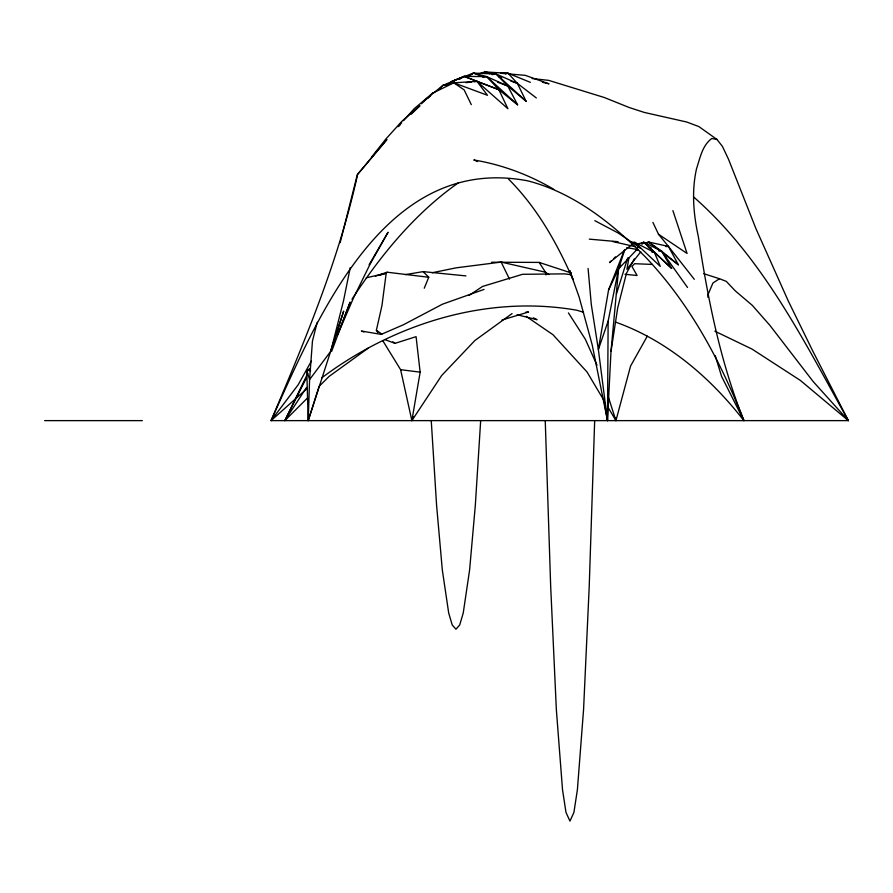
<?xml version="1.0" encoding="UTF-8"?>
<svg xmlns="http://www.w3.org/2000/svg" width="893" height="893" viewBox="0 0 893 893"><rect width="100%" height="100%" fill="white"/><g stroke="black" fill="none" stroke-linecap="round" stroke-linejoin="round"><path stroke-width="1.34" d="M624.654 249.94L618.592 268.804L608.133 321.156L607.486 420.603L592.249 345.1L579.144 297.079L569.868 270.936M594.671 420.715L589.224 586.4L583.564 709.611L577.403 789.658L573.909 812.451L569.957 821.069L565.995 812.451L562.512 789.658L556.35 709.611L550.68 586.4L545.243 420.703M707.881 297.291L707.982 294.668L712.927 283.014L719.49 278.739L726.288 281.384L735.33 290.917L752.308 305.361L769.878 325.342L813.199 381.579L848.35 420.625L271.081 420.625C304.926 340.479 339.039 259.584 357.624 174.269L386.915 139.542L357.312 174.749L340.166 242.639M620.769 265.266L618.592 268.804L611.002 351.396L607.486 420.603L603.824 398.791M480.668 420.67L475.322 505.427L469.595 570.024L463.244 612.978L459.705 624.977L455.966 629.219L452.215 624.977L448.688 612.978L442.325 570.024L436.599 505.416L431.252 420.659M611.002 351.396L617.71 307.862L626.428 273.37L634.331 258.948M628.918 257.675L626.942 269.329L640.761 251.826M384.682 339.563L395.03 343.347L416.071 336.661L420.145 372.158L411.874 420.625L441.678 375.495L474.942 340.467L512.069 313.566M624.441 250.007L608.568 289.935L598.366 349.509L607.486 420.603L606.604 410.947M350.235 267.688L343.515 300.818L330.778 351.239L309.581 379.581L308.219 420.614L343.693 311.065L330.778 351.239M377.795 332.587L376.366 330.276L381.947 305.64L386.2 273.213L387.127 272.209L428.74 277.265L424.253 288.238M317.216 322.295L312.461 341.014L309.581 379.581L306.745 370.327L310.105 368.619M616.516 293.685L627.734 257.865M319.024 386.647L308.219 420.614L306.745 370.327L310.63 370.774M608.133 321.156L598.366 349.509L591.289 304.468L588.085 268.458M331.582 351.507L350.145 302.08L337.8 334.216L353.449 298.072L370.137 264.049L388.053 232.269L373.933 256.503M413.325 416.774L411.874 420.625L400.611 369.68L382.784 340.702M307.281 388.321L271.081 420.625C317.819 316.792 384.838 153.44 527.964 180.888C574.69 193.022 613.536 224.4 646.688 258.3C690.378 304.736 720.785 361.62 743.891 420.625C710.37 377.538 667.305 340.49 615.377 322.038M608.568 289.935L618.592 268.804L637.301 249.136M307.694 373.531L284.822 420.625L307.438 398.032M306.053 378.61L284.822 420.625L306.556 387.439M311.434 360.962L298.24 384.693L271.081 420.625M647.313 336.125L630.57 366.063L615.936 420.625L607.486 406.382M369.122 264.73L373.263 257.653M351.976 299.233C380.82 255.085 414.999 213.282 458.444 182.775M371.499 157.213L385.966 138.906L401.883 121.314L419.967 105.742L411.037 114.304M646.811 244.18L648.541 241.992L668.444 246.435L694.319 279.33M421.518 103.778L432.636 93.162L453.834 82.826L476.974 81.352L498.841 89.691L517.594 104.827L507.793 86.029L496.14 73.996L484.676 71.931L479.664 73.594M401.705 122.665L398.122 126.672L400.109 124.763M403.502 120.667L414.263 108.656L432.636 93.162L427.892 98.163M440.104 88.407L442.805 85.46L464.114 76.363L486.752 76.631L507.793 86.029L526.111 101.244L517.371 83.373L508.139 73.293L484.676 71.931L489.9 73.762M641.978 244.224L643.853 242.26L661.624 251.167L678.379 264.797L668.444 246.435L658.476 234.212L652.895 222.379M319.236 386.256L329.07 376.433L368.363 348.036M611.504 260.7L609.506 262.587L631.518 244.861M613.491 258.803L615.489 256.905M424.231 100.697L430.426 95.618M433.518 93.073L442.805 85.46L453.834 82.826L487.478 95.283L476.974 81.352L464.114 76.363L451.914 81.386L448.744 83.864M646.476 243.521L648.541 241.992L661.624 251.167L687.521 287.479M321.815 377.817C393.88 323.768 486.975 294.467 576.845 310.228L583.486 312.26M469.048 295.438L482.566 286.441L522.595 274.296L564.599 273.872L571.33 274.731M469.997 75.392L473.48 73.103L496.14 73.996L517.371 83.373L536.336 97.962M459.493 79.31L464.114 76.363L498.841 89.691L507.916 108.734L476.974 81.352L474.239 81.676M641.576 243.532L643.853 242.26L671.636 268.413L661.624 251.167L658.9 251.067M468.948 75.626L473.48 73.103L486.752 76.631L517.594 104.827M644.88 243.577L648.541 241.992L659.592 250.431M484.051 289.421L442.437 304.2L403.446 324.751L381.177 334.395L361.397 331.035L363.987 331.984M375.384 276.216L387.127 272.209M379.603 275.345L386.2 273.213L366.32 277.801M502 320.007L528.589 312.003L525.955 312.081M637.278 244.102L643.853 242.26L671.636 268.413M432.134 272.767L456.077 267.844L501.163 262.084L545.478 272.209L548.882 274.575M505.483 73.795L508.139 73.293L530.375 82.357M405.444 274.62L423.137 271.628L465.934 275.904M492.054 74.655L496.14 73.996L526.111 101.244M454.593 81.017L451.914 81.386L473.48 73.103L479.831 75.492M482.733 77.178L486.752 76.631L498.841 89.691M442.805 85.46L448.275 84.802M466.046 82.658L471.515 82.011M648.307 247.64L650.997 247.484M665.765 246.591L668.444 246.435M44.65 420.625L142.333 420.625M491.708 262.229L539.149 262.408L571.375 273.024M508.139 73.293L500.471 73.271L505.985 73.728M589.302 239.134L618.068 241.702M630.514 242.17L634.666 242.327L654.413 252.44L660.262 266.36L634.666 242.327L639.98 247.774L637.368 247.171M635.693 250.129L638.417 250.241M652.303 264.428L634.61 263.703L631.931 266.427L637.1 275.49L624.977 274.285M508.742 73.952L525.274 75.336L549.016 83.842L542.375 82.245M532.116 78.528L548.726 80.381L604.338 97.516L629.163 107.506L644.322 112.44L686.672 122.006L698.817 126.549L717.001 139.475L722.448 146.441L728.521 159.278L756.003 228.809L788.329 301.097L812.597 350.681L848.35 420.614C804.28 341.706 762.711 257.385 693.571 196.929M400.611 369.68L420.145 372.158M626.774 247.662L637.301 249.482M651.778 251.982L654.413 252.44M717.001 139.475L711.788 138.493C702.166 145.514 700.056 158.173 696.518 168.799C691.506 191.147 693.426 214.208 698.315 236.399C707.903 299.077 720.171 361.509 743.891 420.625L721.566 376.366L715.271 355.749M612.542 241.49L634.756 246.568M517.036 314.738L537.073 319.705L533.389 317.83M703.561 273.626L719.49 278.739M499.053 76.965L501.676 77.881M510.829 81.084L517.371 83.373M497.624 82.189L507.793 86.029M477.621 161.577L473.781 159.959C501.877 164.613 529.158 174.782 553.727 189.294M714.858 331.18L752.006 349.074L800.318 380.385L848.35 420.625M594.827 220.671L618.079 232.95L639.98 247.774M658.476 234.212L687.074 253.467L672.898 210.625M526.044 316.278L552.99 334.73L587.036 371.99L603.958 400.455M453.834 82.826L464.17 89.925L471.303 104.648M376.366 330.276L381.858 334.116M392.831 341.807L395.03 343.347M665.118 254.661L678.379 264.797M423.137 271.628L428.74 277.265M508.485 179.035C536.95 207.477 556.953 242.952 572.982 279.554L569.801 270.635M539.149 262.408L545.478 272.209L545.991 274.899M568.428 312.896L585.317 339.228L596.993 365.215M501.163 262.084L509.479 279.118M608.412 397.251L615.936 420.625L615.802 417.846"/></g></svg>
